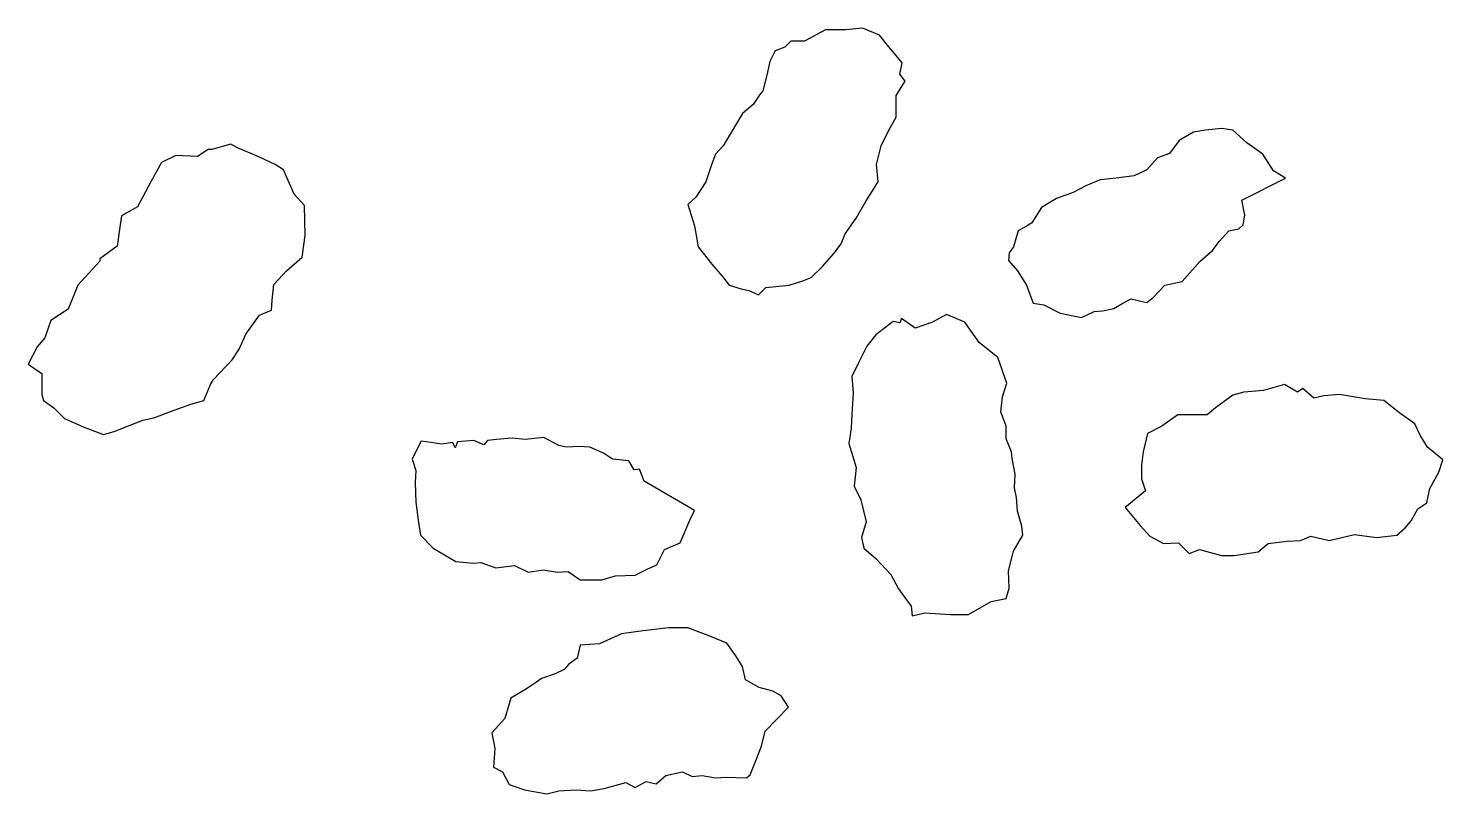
# Model space of a CAD drawing. Extents: x 0.005 to 0.193, y 1.609 to 1.71.
import ezdxf

# ---------------------------------------------------------------- set-up
doc = ezdxf.new("R2010")
doc.units = 0
for name, color, linetype in [('11', 7, 'CONTINUOUS'), ('12', 7, 'CONTINUOUS'), ('16', 7, 'CONTINUOUS'), ('28', 7, 'CONTINUOUS'), ('34', 7, 'CONTINUOUS'), ('36', 7, 'CONTINUOUS'), ('37', 7, 'CONTINUOUS')]:
    doc.layers.add(name, color=color, linetype=linetype)

msp = doc.modelspace()

# ---------------------------------------------------------------- linework, layer by layer
at = {"layer": '11', "color": 11}
msp.add_lwpolyline([(0.0867, 1.6501), (0.0861, 1.6517), (0.0854, 1.6516), (0.0847, 1.6528), (0.0825, 1.653), (0.0813, 1.6538), (0.0795, 1.6546), (0.0781, 1.6547), (0.0764, 1.6546), (0.0754, 1.6548), (0.0734, 1.6559), (0.0709, 1.6556), (0.0692, 1.6558), (0.0671, 1.6556), (0.0659, 1.6555), (0.0654, 1.6549), (0.0641, 1.6555), (0.0619, 1.6553), (0.0616, 1.6545), (0.0613, 1.6552), (0.0598, 1.655), (0.0584, 1.6552), (0.0571, 1.6554), (0.0565, 1.6543), (0.0559, 1.653), (0.0564, 1.6515), (0.0563, 1.6499), (0.0564, 1.6473), (0.0567, 1.6449), (0.057, 1.6429), (0.0587, 1.6412), (0.0617, 1.6394), (0.0641, 1.6392), (0.065, 1.6393), (0.067, 1.6386), (0.0695, 1.6389), (0.0713, 1.638), (0.0733, 1.6383), (0.0752, 1.638), (0.0766, 1.6381), (0.0782, 1.637), (0.0811, 1.637), (0.0829, 1.6375), (0.0855, 1.6376), (0.0871, 1.6384), (0.0884, 1.639), (0.0894, 1.641), (0.0915, 1.6419), (0.0928, 1.6449), (0.0934, 1.6462), (0.0867, 1.6501)], dxfattribs=at)
at = {"layer": '12', "color": 12}
msp.add_lwpolyline([(0.118, 1.7093), (0.1157, 1.7102), (0.1135, 1.71), (0.1108, 1.71), (0.108, 1.7085), (0.1062, 1.7085), (0.1054, 1.7077), (0.1041, 1.7072), (0.1034, 1.7058), (0.103, 1.704), (0.1025, 1.7019), (0.1021, 1.7014), (0.1012, 1.7001), (0.0998, 1.6989), (0.0986, 1.6969), (0.0972, 1.6946), (0.0962, 1.6935), (0.0957, 1.6922), (0.0949, 1.6898), (0.0936, 1.6878), (0.0925, 1.6868), (0.0934, 1.684), (0.0939, 1.6812), (0.0957, 1.6789), (0.0971, 1.6773), (0.098, 1.6761), (0.0996, 1.6756), (0.1006, 1.6754), (0.1019, 1.6748), (0.1029, 1.6758), (0.106, 1.6761), (0.1078, 1.6767), (0.1089, 1.6771), (0.1104, 1.6786), (0.1119, 1.6803), (0.1129, 1.6816), (0.1134, 1.6829), (0.1149, 1.685), (0.1162, 1.6873), (0.1178, 1.6898), (0.1176, 1.6921), (0.1182, 1.6946), (0.1192, 1.6967), (0.1202, 1.6984), (0.1202, 1.7013), (0.1214, 1.7032), (0.1207, 1.7041), (0.121, 1.7056), (0.1202, 1.7066), (0.119, 1.708), (0.118, 1.7093)], dxfattribs=at)
at = {"layer": '16', "color": 16}
msp.add_lwpolyline([(0.125, 1.6712), (0.1227, 1.6704), (0.1209, 1.6717), (0.1207, 1.6711), (0.1198, 1.6713), (0.1175, 1.6695), (0.1163, 1.668), (0.1152, 1.6658), (0.1143, 1.664), (0.1145, 1.6618), (0.1143, 1.659), (0.1142, 1.6571), (0.1139, 1.6551), (0.1149, 1.6519), (0.1146, 1.6494), (0.1155, 1.6476), (0.1162, 1.6447), (0.1156, 1.6426), (0.1159, 1.6412), (0.1175, 1.6398), (0.1195, 1.6377), (0.1205, 1.6358), (0.1211, 1.635), (0.1222, 1.6335), (0.1223, 1.6322), (0.124, 1.6326), (0.1274, 1.6324), (0.1298, 1.6324), (0.1328, 1.6341), (0.1348, 1.6345), (0.1352, 1.6359), (0.1351, 1.6382), (0.1358, 1.6408), (0.137, 1.6429), (0.1369, 1.6441), (0.1363, 1.6461), (0.1362, 1.6479), (0.1359, 1.6492), (0.136, 1.651), (0.1356, 1.6531), (0.1355, 1.654), (0.1348, 1.6557), (0.1348, 1.6574), (0.1341, 1.6593), (0.1343, 1.6613), (0.1349, 1.6631), (0.1337, 1.6665), (0.1312, 1.6685), (0.1293, 1.6712), (0.1269, 1.6722), (0.125, 1.6712)], dxfattribs=at)
at = {"layer": '28', "color": 28}
msp.add_lwpolyline([(0.0097, 1.6584), (0.0122, 1.6573), (0.0149, 1.6563), (0.0163, 1.6567), (0.0201, 1.6582), (0.0216, 1.6585), (0.0243, 1.6595), (0.0265, 1.6603), (0.0282, 1.6608), (0.0291, 1.6629), (0.0295, 1.6636), (0.032, 1.6662), (0.0329, 1.6676), (0.0338, 1.6696), (0.0356, 1.6721), (0.0372, 1.6728), (0.0373, 1.6741), (0.0375, 1.6762), (0.0392, 1.678), (0.0413, 1.6798), (0.0417, 1.6827), (0.0416, 1.6867), (0.0402, 1.6882), (0.0388, 1.6914), (0.0377, 1.6921), (0.0356, 1.6931), (0.0326, 1.6944), (0.0318, 1.6948), (0.0293, 1.6941), (0.0288, 1.6941), (0.0274, 1.6932), (0.0245, 1.6933), (0.0226, 1.6924), (0.0212, 1.6898), (0.0194, 1.6865), (0.0173, 1.6853), (0.017, 1.6835), (0.0167, 1.6813), (0.0144, 1.6796), (0.0144, 1.6793), (0.0115, 1.6761), (0.0102, 1.6729), (0.0079, 1.6714), (0.0071, 1.6691), (0.0061, 1.6679), (0.0049, 1.6656), (0.0067, 1.6644), (0.0067, 1.6616), (0.0069, 1.6608), (0.0083, 1.6598), (0.0097, 1.6584)], dxfattribs=at)
at = {"layer": '34', "color": 34}
msp.add_lwpolyline([(0.1506, 1.6466), (0.1526, 1.6442), (0.1539, 1.6428), (0.1557, 1.6418), (0.1577, 1.6419), (0.1591, 1.6405), (0.1605, 1.641), (0.1634, 1.6402), (0.1651, 1.6402), (0.1683, 1.6407), (0.1696, 1.6418), (0.1721, 1.6421), (0.1739, 1.6422), (0.1753, 1.6428), (0.1777, 1.6422), (0.1811, 1.643), (0.184, 1.6426), (0.1867, 1.6429), (0.1878, 1.6439), (0.1886, 1.6448), (0.1895, 1.6464), (0.1907, 1.6472), (0.1911, 1.6491), (0.1923, 1.6513), (0.1928, 1.6529), (0.1908, 1.6546), (0.1898, 1.6562), (0.1891, 1.6577), (0.1871, 1.6591), (0.185, 1.6608), (0.1825, 1.661), (0.1791, 1.6616), (0.177, 1.6614), (0.1757, 1.6611), (0.1742, 1.6624), (0.1735, 1.6619), (0.1718, 1.6629), (0.169, 1.6621), (0.1664, 1.6619), (0.1649, 1.6615), (0.1626, 1.6598), (0.1615, 1.6589), (0.1591, 1.6589), (0.1576, 1.6589), (0.1555, 1.6574), (0.1536, 1.6564), (0.153, 1.654), (0.1528, 1.6522), (0.1528, 1.6504), (0.1533, 1.6488), (0.1506, 1.6466)], dxfattribs=at)
at = {"layer": '36', "color": 36}
msp.add_lwpolyline([(0.1719, 1.6903), (0.1703, 1.6913), (0.1689, 1.6935), (0.1668, 1.695), (0.1649, 1.6967), (0.1634, 1.6969), (0.1613, 1.6967), (0.1597, 1.6964), (0.1578, 1.6953), (0.1565, 1.6936), (0.1549, 1.693), (0.1535, 1.6914), (0.1518, 1.6906), (0.1494, 1.6903), (0.1473, 1.6901), (0.1454, 1.6893), (0.1437, 1.6884), (0.1415, 1.6876), (0.1395, 1.6864), (0.1382, 1.6844), (0.1376, 1.684), (0.1364, 1.6833), (0.1358, 1.6812), (0.1352, 1.6804), (0.1351, 1.6794), (0.1363, 1.678), (0.1375, 1.6761), (0.1384, 1.6737), (0.1398, 1.6735), (0.142, 1.6724), (0.1448, 1.6718), (0.1465, 1.6726), (0.1476, 1.6727), (0.1491, 1.673), (0.1503, 1.6737), (0.1514, 1.6743), (0.1527, 1.674), (0.1535, 1.6738), (0.1544, 1.6745), (0.1559, 1.6761), (0.1582, 1.6766), (0.1595, 1.6781), (0.1606, 1.6793), (0.1622, 1.6807), (0.1631, 1.6819), (0.1644, 1.6833), (0.1657, 1.6836), (0.1663, 1.6841), (0.1665, 1.6854), (0.1661, 1.6874), (0.1719, 1.6903)], dxfattribs=at)
at = {"layer": '37', "color": 37}
msp.add_lwpolyline([(0.1059, 1.6201), (0.1049, 1.6216), (0.1038, 1.6222), (0.102, 1.6227), (0.1002, 1.6237), (0.0998, 1.6255), (0.0989, 1.6269), (0.0977, 1.6286), (0.0952, 1.6296), (0.0925, 1.6306), (0.09, 1.6306), (0.0866, 1.6302), (0.0837, 1.6298), (0.0808, 1.6285), (0.0782, 1.6283), (0.0778, 1.6266), (0.0767, 1.6258), (0.0761, 1.6251), (0.0749, 1.6245), (0.0731, 1.6239), (0.0723, 1.6233), (0.0711, 1.6225), (0.069, 1.6213), (0.0682, 1.6186), (0.0665, 1.6167), (0.0669, 1.6146), (0.0667, 1.6121), (0.0679, 1.6115), (0.0688, 1.6098), (0.0708, 1.6091), (0.0738, 1.6086), (0.0754, 1.609), (0.0777, 1.6091), (0.0796, 1.609), (0.0814, 1.6093), (0.0843, 1.6101), (0.0855, 1.6094), (0.087, 1.6102), (0.0883, 1.6099), (0.0896, 1.611), (0.0918, 1.6115), (0.0931, 1.6109), (0.0944, 1.611), (0.0962, 1.6107), (0.0976, 1.6108), (0.1003, 1.6107), (0.1008, 1.6111), (0.1016, 1.6131), (0.1023, 1.6149), (0.1028, 1.6169), (0.1059, 1.6201)], dxfattribs=at)

doc.saveas('drawing.dxf')
